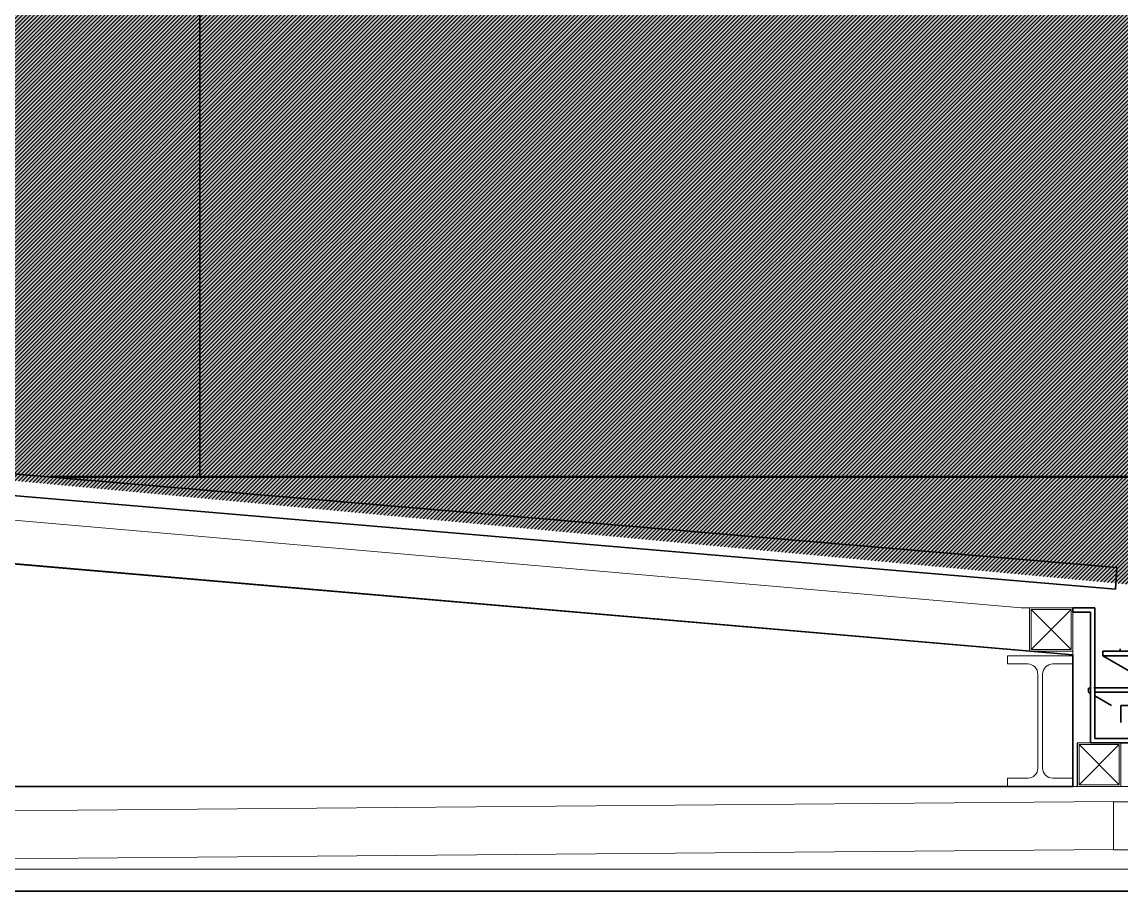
# Model space of a CAD drawing. Header units: millimetres. Extents: x -25371 to 2282244, y -90657 to 147824.
# Drawn here: x 1888645 to 1889905, y 2040 to 3049 of the extents above; entities that cross this region are included whole.
import ezdxf

# ---------------------------------------------------------------- set-up
doc = ezdxf.new("R2010")
doc.units = ezdxf.units.MM
doc.layers.add('000 - CONCRETE_COL_HATCH_', color=7, linetype='Continuous')
for name, color, linetype, lineweight in [('A-GLAZ-CURT', 7, 'Continuous', 35), ('P-PIPE', 7, 'Continuous', 35), ('WALL-E', 7, 'Continuous', 50)]:
    doc.layers.add(name, color=color, linetype=linetype, lineweight=lineweight)

# ---------------------------------------------------------------- blocks, each defined once
blk = doc.blocks.new('System Panel - DPA-AR_Facade_Solid Panel 150mm-5545826-VS01 - ELEVATION 4')
at = {"layer": 'A-GLAZ-CURT', "color": 7}
for p, q in [((3000, 107100), (3000, 108700)), ((3000, 108700), (3000, 107100)), ((4500, 107100), (3000, 107100)), ((3000, 107100), (4500, 107100))]:
    blk.add_line(p, q, dxfattribs=at)
blk = doc.blocks.new('System Panel - DPA-AR_Facade_Solid Panel 150mm-5545827-VS01 - ELEVATION 4')
at = {"layer": 'A-GLAZ-CURT', "color": 7}
for p, q in [((3000, 108700), (3000, 107100)), ((3000, 107100), (3000, 108700)), ((3000, 107100), (2828.1, 107100)), ((2828.1, 107100), (3000, 107100))]:
    blk.add_line(p, q, dxfattribs=at)
blk = doc.blocks.new('DPA_CP_Entrance Canopy Lower - Depth 4200-5687027-VS01 - ELEVATION 4')
at = {"layer": 'A-GLAZ-CURT', "color": 7}
for p, q in [((1801, 107187.3), (4051.1, 106996)), ((4051.1, 106996), (1801, 107187.3)), ((4049.7, 106971.1), (1801, 107162.3)), ((1801, 107162.3), (4049.7, 106971.1)), ((4001, 106896), (1801, 107085.5)), ((1801, 107085.5), (4001, 106896)), ((4001, 106896), (1801, 107084.7)), ((1801, 107084.7), (4001, 106896)), ((4051.1, 106996), (4049.7, 106971.1)), ((4049.7, 106971.1), (4051.1, 106996)), ((4001, 106945), (4001, 106950)), ((4001, 106950), (4026, 106950)), ((4026, 106950), (4001, 106950)), ((4001, 106950), (4001, 106945)), ((4026, 106950), (4026, 106800)), ((4026, 106800), (4026, 106950)), ((4021, 106945), (4001, 106945)), ((4001, 106945), (4021, 106945)), ((4021, 106795), (4021, 106945)), ((4021, 106945), (4021, 106795)), ((4001, 106745), (4001, 106896)), ((4001, 106896), (4001, 106745)), ((4001, 106745), (4001, 106896)), ((4001, 106896), (4001, 106745)), ((4026, 106800), (4261, 106800)), ((4261, 106800), (4026, 106800)), ((4266, 106795), (4021, 106795)), ((4021, 106795), (4266, 106795)), ((1801, 106745), (4001, 106745)), ((4001, 106745), (1801, 106745)), ((1801, 106745), (4001, 106745)), ((4001, 106745), (1801, 106745)), ((1801, 106625), (4346, 106625)), ((4346, 106625), (1801, 106625))]:
    blk.add_line(p, q, dxfattribs=at)
at = {"layer": 'A-GLAZ-CURT', "color": 7, "lineweight": 9}
for p, q in [((3941.5, 106950), (1800, 107136.4)), ((4001, 106896), (1801, 107085.5)), ((4001, 106950), (3941.5, 106950)), ((3951, 106900), (3951, 106950)), ((3951, 106950), (4001, 106950)), ((4001, 106950), (4001, 106900)), ((4001, 106950), (4001, 106745)), ((3953, 106902), (3953, 106948)), ((3953, 106902), (3999, 106948)), ((3999, 106902), (3953, 106948)), ((3953, 106948), (3999, 106948)), ((3999, 106948), (3999, 106902)), ((4001, 106900), (3951, 106900)), ((3999, 106902), (3953, 106902)), ((3926, 106895), (4001, 106895)), ((3926, 106885.5), (3926, 106895)), ((3949.1, 106885.5), (3926, 106885.5)), ((4001, 106885.5), (3977.8, 106885.5)), ((4001, 106895), (4001, 106885.5)), ((3960.7, 106766.1), (3960.7, 106873.9)), ((3966.2, 106873.9), (3966.2, 106766.1)), ((4006, 106745), (4006, 106795)), ((4006, 106795), (4056, 106795)), ((4008, 106747), (4008, 106793)), ((4008, 106747), (4054, 106793)), ((4054, 106747), (4008, 106793)), ((4008, 106793), (4054, 106793)), ((4054, 106793), (4054, 106747)), ((4056, 106795), (4056, 106745)), ((3926, 106754.5), (3949.1, 106754.5)), ((3926, 106745), (3926, 106754.5)), ((3977.8, 106754.5), (4001, 106754.5)), ((4001, 106754.5), (4001, 106745)), ((4054, 106747), (4008, 106747)), ((4321, 106745), (1801, 106745)), ((4001, 106745), (3926, 106745)), ((4056, 106745), (4006, 106745)), ((4047.5, 106727.6), (1956, 106710.2)), ((4047.5, 106672.6), (4047.5, 106727.6)), ((4047.5, 106727.5), (4102.5, 106727.5)), ((4047.5, 106672.6), (1897.2, 106654.9)), ((4102.5, 106672.5), (4047.5, 106672.5)), ((1937, 106650), (4296, 106650))]:
    blk.add_line(p, q, dxfattribs=at)
for centre, start, end in [((3949.1, 106873.9), 0, 90), ((3977.8, 106873.9), 90, 180), ((3949.1, 106766.1), 270, 0), ((3977.8, 106766.1), 180, 270)]:
    blk.add_arc(centre, 11.6, start, end, dxfattribs=at)
blk = doc.blocks.new('DPA_CP_Entrance Canopy Lower - Depth 4200-V69-VS01 - ELEVATION 4')
at = {"layer": 'A-GLAZ-CURT', "color": 7}
for p, q in [((1801, 107187.3), (4051.1, 106996)), ((4051.1, 106996), (1801, 107187.3)), ((4049.7, 106971.1), (1801, 107162.3)), ((1801, 107162.3), (4049.7, 106971.1)), ((4001, 106896), (1801, 107085.5)), ((1801, 107085.5), (4001, 106896)), ((4051.1, 106996), (4049.7, 106971.1)), ((4049.7, 106971.1), (4051.1, 106996)), ((4001, 106945), (4001, 106950)), ((4001, 106950), (4026, 106950)), ((4026, 106950), (4001, 106950)), ((4001, 106950), (4001, 106945)), ((4026, 106950), (4026, 106800)), ((4026, 106800), (4026, 106950)), ((4021, 106945), (4001, 106945)), ((4001, 106945), (4021, 106945)), ((4021, 106795), (4021, 106945)), ((4021, 106945), (4021, 106795)), ((4001, 106745), (4001, 106896)), ((4001, 106896), (4001, 106745)), ((4001, 106745), (4001, 106896)), ((4001, 106896), (4001, 106745)), ((4026, 106800), (4261, 106800)), ((4261, 106800), (4026, 106800)), ((4266, 106795), (4021, 106795)), ((4021, 106795), (4266, 106795)), ((1801, 106745), (4001, 106745)), ((4001, 106745), (1801, 106745)), ((1801, 106745), (4001, 106745)), ((4001, 106745), (1801, 106745)), ((1801, 106625), (4346, 106625)), ((4346, 106625), (1801, 106625))]:
    blk.add_line(p, q, dxfattribs=at)
at = {"layer": 'A-GLAZ-CURT', "color": 7, "lineweight": 9}
for p, q in [((3941.5, 106950), (1800, 107136.4)), ((4001, 106896), (1801, 107085.5)), ((4001, 106950), (3941.5, 106950)), ((3951, 106900.3), (3951, 106950)), ((3951, 106950), (4001, 106950)), ((4001, 106950), (4001, 106900)), ((4001, 106950), (4001, 106745)), ((3953, 106902), (3953, 106948)), ((3953, 106902), (3999, 106948)), ((3999, 106902), (3953, 106948)), ((3953, 106948), (3999, 106948)), ((3999, 106948), (3999, 106902)), ((3999, 106902), (3953, 106902)), ((4001, 106900), (3954.8, 106900)), ((4001, 106895), (4001, 106885.5)), ((4006, 106745), (4006, 106795)), ((4006, 106795), (4056, 106795)), ((4008, 106747), (4008, 106793)), ((4008, 106747), (4054, 106793)), ((4054, 106747), (4008, 106793)), ((4008, 106793), (4054, 106793)), ((4054, 106793), (4054, 106747)), ((4056, 106795), (4056, 106745)), ((4001, 106754.5), (4001, 106745)), ((4054, 106747), (4008, 106747)), ((4321, 106745), (1801, 106745)), ((4001, 106745), (3926, 106745)), ((4056, 106745), (4006, 106745)), ((4047.5, 106727.6), (1956, 106710.2)), ((4047.5, 106672.6), (4047.5, 106727.6)), ((4047.5, 106727.5), (4102.5, 106727.5)), ((4047.5, 106672.6), (1897.2, 106654.9)), ((4102.5, 106672.5), (4047.5, 106672.5)), ((1937, 106650), (4296, 106650))]:
    blk.add_line(p, q, dxfattribs=at)
blk = doc.blocks.new('DPA_CP_Entrance Canopy Lower - Depth 4200-V70-VS01 - ELEVATION 4')
at = {"layer": 'A-GLAZ-CURT', "color": 7}
for p, q in [((1801, 107187.3), (4051.1, 106996)), ((4051.1, 106996), (1801, 107187.3)), ((4049.7, 106971.1), (1801, 107162.3)), ((1801, 107162.3), (4049.7, 106971.1)), ((4001, 106896), (1801, 107085.5)), ((1801, 107085.5), (4001, 106896)), ((4051.1, 106996), (4049.7, 106971.1)), ((4049.7, 106971.1), (4051.1, 106996)), ((4001, 106945), (4001, 106950)), ((4001, 106950), (4026, 106950)), ((4026, 106950), (4001, 106950)), ((4001, 106950), (4001, 106945)), ((4026, 106950), (4026, 106800)), ((4026, 106800), (4026, 106950)), ((4021, 106945), (4001, 106945)), ((4001, 106945), (4021, 106945)), ((4021, 106795), (4021, 106945)), ((4021, 106945), (4021, 106795)), ((4001, 106745), (4001, 106896)), ((4001, 106896), (4001, 106745)), ((4001, 106745), (4001, 106896)), ((4001, 106896), (4001, 106745)), ((4026, 106800), (4261, 106800)), ((4261, 106800), (4026, 106800)), ((4266, 106795), (4021, 106795)), ((4021, 106795), (4266, 106795)), ((1801, 106745), (4001, 106745)), ((4001, 106745), (1801, 106745)), ((1801, 106745), (4001, 106745)), ((4001, 106745), (1801, 106745)), ((1801, 106625), (4346, 106625)), ((4346, 106625), (1801, 106625))]:
    blk.add_line(p, q, dxfattribs=at)
at = {"layer": 'A-GLAZ-CURT', "color": 7, "lineweight": 9}
for p, q in [((3941.5, 106950), (1800, 107136.4)), ((4001, 106896), (1801, 107085.5)), ((4001, 106950), (3941.5, 106950)), ((3951, 106900.3), (3951, 106950)), ((3951, 106950), (4001, 106950)), ((4001, 106950), (4001, 106900)), ((4001, 106950), (4001, 106745)), ((3953, 106902), (3953, 106948)), ((3953, 106902), (3999, 106948)), ((3999, 106902), (3953, 106948)), ((3953, 106948), (3999, 106948)), ((3999, 106948), (3999, 106902)), ((3999, 106902), (3953, 106902)), ((4001, 106900), (3954.8, 106900)), ((4001, 106895), (4001, 106885.5)), ((4006, 106745), (4006, 106795)), ((4006, 106795), (4056, 106795)), ((4008, 106747), (4008, 106793)), ((4008, 106747), (4054, 106793)), ((4054, 106747), (4008, 106793)), ((4008, 106793), (4054, 106793)), ((4054, 106793), (4054, 106747)), ((4056, 106795), (4056, 106745)), ((4001, 106754.5), (4001, 106745)), ((4054, 106747), (4008, 106747)), ((4321, 106745), (1801, 106745)), ((4001, 106745), (3926, 106745)), ((4056, 106745), (4006, 106745)), ((4047.5, 106727.6), (1956, 106710.2)), ((4047.5, 106672.6), (4047.5, 106727.6)), ((4047.5, 106727.5), (4102.5, 106727.5)), ((4047.5, 106672.6), (1897.2, 106654.9)), ((4102.5, 106672.5), (4047.5, 106672.5)), ((1937, 106650), (4296, 106650))]:
    blk.add_line(p, q, dxfattribs=at)
blk = doc.blocks.new('DPA_CP_Entrance Canopy Lower - Depth 4200-V71-VS01 - ELEVATION 4')
at = {"layer": 'A-GLAZ-CURT', "color": 7}
for p, q in [((1801, 107187.3), (4051.1, 106996)), ((4051.1, 106996), (1801, 107187.3)), ((4049.7, 106971.1), (1801, 107162.3)), ((1801, 107162.3), (4049.7, 106971.1)), ((4001, 106896), (1801, 107085.5)), ((1801, 107085.5), (4001, 106896)), ((4051.1, 106996), (4049.7, 106971.1)), ((4049.7, 106971.1), (4051.1, 106996)), ((4001, 106945), (4001, 106950)), ((4001, 106950), (4026, 106950)), ((4026, 106950), (4001, 106950)), ((4001, 106950), (4001, 106945)), ((4026, 106950), (4026, 106800)), ((4026, 106800), (4026, 106950)), ((4021, 106945), (4001, 106945)), ((4001, 106945), (4021, 106945)), ((4021, 106795), (4021, 106945)), ((4021, 106945), (4021, 106795)), ((4001, 106745), (4001, 106896)), ((4001, 106896), (4001, 106745)), ((4001, 106745), (4001, 106896)), ((4001, 106896), (4001, 106745)), ((4026, 106800), (4261, 106800)), ((4261, 106800), (4026, 106800)), ((4266, 106795), (4021, 106795)), ((4021, 106795), (4266, 106795)), ((1801, 106745), (4001, 106745)), ((4001, 106745), (1801, 106745)), ((1801, 106745), (4001, 106745)), ((4001, 106745), (1801, 106745)), ((1801, 106625), (4346, 106625)), ((4346, 106625), (1801, 106625))]:
    blk.add_line(p, q, dxfattribs=at)
at = {"layer": 'A-GLAZ-CURT', "color": 7, "lineweight": 9}
for p, q in [((3941.5, 106950), (1800, 107136.4)), ((4001, 106896), (1801, 107085.5)), ((4001, 106950), (3941.5, 106950)), ((3951, 106900.3), (3951, 106950)), ((3951, 106950), (4001, 106950)), ((4001, 106950), (4001, 106900)), ((4001, 106950), (4001, 106745)), ((3953, 106902), (3953, 106948)), ((3953, 106902), (3999, 106948)), ((3999, 106902), (3953, 106948)), ((3953, 106948), (3999, 106948)), ((3999, 106948), (3999, 106902)), ((3999, 106902), (3953, 106902)), ((4001, 106900), (3954.8, 106900)), ((4001, 106895), (4001, 106885.5)), ((4006, 106745), (4006, 106795)), ((4006, 106795), (4056, 106795)), ((4008, 106747), (4008, 106793)), ((4008, 106747), (4054, 106793)), ((4054, 106747), (4008, 106793)), ((4008, 106793), (4054, 106793)), ((4054, 106793), (4054, 106747)), ((4056, 106795), (4056, 106745)), ((4001, 106754.5), (4001, 106745)), ((4054, 106747), (4008, 106747)), ((4321, 106745), (1801, 106745)), ((4001, 106745), (3926, 106745)), ((4056, 106745), (4006, 106745)), ((4047.5, 106727.6), (1956, 106710.2)), ((4047.5, 106672.6), (4047.5, 106727.6)), ((4047.5, 106727.5), (4102.5, 106727.5)), ((4047.5, 106672.6), (1897.2, 106654.9)), ((4102.5, 106672.5), (4047.5, 106672.5)), ((1937, 106650), (4296, 106650))]:
    blk.add_line(p, q, dxfattribs=at)
blk = doc.blocks.new('DPA_CP_Entrance Canopy Lower - Depth 4200-V72-VS01 - ELEVATION 4')
at = {"layer": 'A-GLAZ-CURT', "color": 7}
for p, q in [((1801, 107187.3), (4051.1, 106996)), ((4051.1, 106996), (1801, 107187.3)), ((4049.7, 106971.1), (1801, 107162.3)), ((1801, 107162.3), (4049.7, 106971.1)), ((4001, 106896), (1801, 107085.5)), ((1801, 107085.5), (4001, 106896)), ((4051.1, 106996), (4049.7, 106971.1)), ((4049.7, 106971.1), (4051.1, 106996)), ((4001, 106945), (4001, 106950)), ((4001, 106950), (4026, 106950)), ((4026, 106950), (4001, 106950)), ((4001, 106950), (4001, 106945)), ((4026, 106950), (4026, 106800)), ((4026, 106800), (4026, 106950)), ((4021, 106945), (4001, 106945)), ((4001, 106945), (4021, 106945)), ((4021, 106795), (4021, 106945)), ((4021, 106945), (4021, 106795)), ((4001, 106745), (4001, 106896)), ((4001, 106896), (4001, 106745)), ((4001, 106745), (4001, 106896)), ((4001, 106896), (4001, 106745)), ((4026, 106800), (4261, 106800)), ((4261, 106800), (4026, 106800)), ((4266, 106795), (4021, 106795)), ((4021, 106795), (4266, 106795)), ((1801, 106745), (4001, 106745)), ((4001, 106745), (1801, 106745)), ((1801, 106745), (4001, 106745)), ((4001, 106745), (1801, 106745)), ((1801, 106625), (4346, 106625)), ((4346, 106625), (1801, 106625))]:
    blk.add_line(p, q, dxfattribs=at)
at = {"layer": 'A-GLAZ-CURT', "color": 7, "lineweight": 9}
for p, q in [((3941.5, 106950), (1800, 107136.4)), ((4001, 106896), (1801, 107085.5)), ((4001, 106950), (3941.5, 106950)), ((3951, 106900.3), (3951, 106950)), ((3951, 106950), (4001, 106950)), ((4001, 106950), (4001, 106900)), ((4001, 106950), (4001, 106745)), ((3953, 106902), (3953, 106948)), ((3953, 106902), (3999, 106948)), ((3999, 106902), (3953, 106948)), ((3953, 106948), (3999, 106948)), ((3999, 106948), (3999, 106902)), ((3999, 106902), (3953, 106902)), ((4001, 106900), (3954.8, 106900)), ((4001, 106895), (4001, 106885.5)), ((4006, 106745), (4006, 106795)), ((4006, 106795), (4056, 106795)), ((4008, 106747), (4008, 106793)), ((4008, 106747), (4054, 106793)), ((4054, 106747), (4008, 106793)), ((4008, 106793), (4054, 106793)), ((4054, 106793), (4054, 106747)), ((4056, 106795), (4056, 106745)), ((4001, 106754.5), (4001, 106745)), ((4054, 106747), (4008, 106747)), ((4321, 106745), (1801, 106745)), ((4001, 106745), (3926, 106745)), ((4056, 106745), (4006, 106745)), ((4047.5, 106727.6), (1956, 106710.2)), ((4047.5, 106672.6), (4047.5, 106727.6)), ((4047.5, 106727.5), (4102.5, 106727.5)), ((4047.5, 106672.6), (1897.2, 106654.9)), ((4102.5, 106672.5), (4047.5, 106672.5)), ((1937, 106650), (4296, 106650))]:
    blk.add_line(p, q, dxfattribs=at)
blk = doc.blocks.new('DPA_CP_Entrance Canopy Lower - Depth 4200-V73-VS01 - ELEVATION 4')
at = {"layer": 'A-GLAZ-CURT', "color": 7}
for p, q in [((1801, 107187.3), (4051.1, 106996)), ((4051.1, 106996), (1801, 107187.3)), ((4049.7, 106971.1), (1801, 107162.3)), ((1801, 107162.3), (4049.7, 106971.1)), ((4001, 106896), (1801, 107085.5)), ((1801, 107085.5), (4001, 106896)), ((4051.1, 106996), (4049.7, 106971.1)), ((4049.7, 106971.1), (4051.1, 106996)), ((4001, 106945), (4001, 106950)), ((4001, 106950), (4026, 106950)), ((4026, 106950), (4001, 106950)), ((4001, 106950), (4001, 106945)), ((4026, 106950), (4026, 106858.1)), ((4026, 106800), (4026, 106950)), ((4021, 106945), (4001, 106945)), ((4001, 106945), (4021, 106945)), ((4021, 106858.1), (4021, 106945)), ((4021, 106945), (4021, 106795)), ((4001, 106745), (4001, 106896)), ((4001, 106896), (4001, 106745)), ((4001, 106745), (4001, 106896)), ((4001, 106896), (4001, 106745)), ((4021, 106795), (4021, 106851.9)), ((4026, 106849.1), (4026, 106800)), ((4026, 106800), (4089.6, 106800)), ((4261, 106800), (4026, 106800)), ((4089.6, 106795), (4021, 106795)), ((4021, 106795), (4266, 106795)), ((1801, 106745), (4001, 106745)), ((4001, 106745), (1801, 106745)), ((1801, 106745), (4001, 106745)), ((4001, 106745), (1801, 106745)), ((1801, 106625), (4346, 106625)), ((4346, 106625), (1801, 106625))]:
    blk.add_line(p, q, dxfattribs=at)
at = {"layer": 'A-GLAZ-CURT', "color": 7, "lineweight": 9}
for p, q in [((3941.5, 106950), (1800, 107136.4)), ((4001, 106896), (1801, 107085.5)), ((4001, 106950), (3941.5, 106950)), ((3951, 106900.3), (3951, 106950)), ((3951, 106950), (4001, 106950)), ((4001, 106950), (4001, 106900)), ((4001, 106950), (4001, 106745)), ((3953, 106902), (3953, 106948)), ((3953, 106902), (3999, 106948)), ((3999, 106902), (3953, 106948)), ((3953, 106948), (3999, 106948)), ((3999, 106948), (3999, 106902)), ((3999, 106902), (3953, 106902)), ((4001, 106900), (3954.8, 106900)), ((4001, 106895), (4001, 106885.5)), ((4005.9, 106745), (4005.9, 106795)), ((4005.9, 106795), (4055.9, 106795)), ((4007.9, 106747), (4007.9, 106793)), ((4007.9, 106747), (4053.9, 106793)), ((4053.9, 106747), (4007.9, 106793)), ((4007.9, 106793), (4053.9, 106793)), ((4053.9, 106793), (4053.9, 106747)), ((4055.9, 106795), (4055.9, 106745)), ((4001, 106754.5), (4001, 106745)), ((4053.9, 106747), (4007.9, 106747)), ((4321, 106745), (1801, 106745)), ((4001, 106745), (3926, 106745)), ((4055.9, 106745), (4005.9, 106745)), ((4047.5, 106727.6), (1956, 106710.2)), ((4047.5, 106672.6), (4047.5, 106727.6)), ((4047.5, 106727.5), (4102.5, 106727.5)), ((4047.5, 106672.6), (1897.2, 106654.9)), ((4102.5, 106672.5), (4047.5, 106672.5)), ((1937, 106650), (4296, 106650))]:
    blk.add_line(p, q, dxfattribs=at)
blk = doc.blocks.new('ø100 RD_ - ø100 RD_-4180713-VS01 - ELEVATION 4')
at = {"layer": 'P-PIPE', "color": 7}
for p, q in [((4035.1, 106900), (4035.1, 106895)), ((4235.2, 106900), (4035.1, 106900)), ((4035.1, 106900), (4076.6, 106900)), ((4232.6, 106900), (4039.1, 106900)), ((4040.2, 106900), (4079.3, 106900)), ((4055.2, 106903), (4055.2, 106900)), ((4089.8, 106900), (4055.2, 106900)), ((4055.6, 106900), (4222, 106900)), ((4035.1, 106895), (4067.8, 106876.1)), ((4064.6, 106895), (4035.1, 106895)), ((4035.1, 106895), (4076.6, 106895)), ((4076.6, 106895), (4035.1, 106895)), ((4035.1, 106895), (4235.2, 106895)), ((4018.9, 106858.1), (4018.9, 106853)), ((4018.9, 106853), (4021, 106851.8)), ((4020.1, 106858.1), (4020.6, 106858.1)), ((4020.7, 106853), (4020.5, 106853)), ((4024.9, 106858.1), (4245.8, 106858.1)), ((4066.1, 106853), (4025.8, 106853)), ((4025.8, 106853), (4245.8, 106853)), ((4026, 106849), (4045, 106837.9)), ((4066.1, 106858.1), (4026.4, 106858.1)), ((4055.7, 106837.9), (4055.7, 106821.8)), ((4090.2, 106837.9), (4055.7, 106837.9))]:
    blk.add_line(p, q, dxfattribs=at)
at = {"layer": 'P-PIPE', "color": 7, "flags": 128}
blk.add_lwpolyline([(4056.1, 106818.5), (4056, 106819.1), (4055.9, 106819.7), (4055.8, 106820.4), (4055.7, 106821), (4055.7, 106821.7), (4055.7, 106821.8)], dxfattribs=at)
blk = doc.blocks.new('C-1-VS01_REV00_20260616-140725_ELEVATION_4_EX')
at = {"layer": '000 - CONCRETE_COL_HATCH_'}
h = blk.add_hatch(dxfattribs=at)
h.set_pattern_fill('AR-CONC', scale=0.05, angle=-2e-15)
h.paths.add_polyline_path([(16572.8, 106950), (14053.6, 107184.7), (14054.3, 106600), (16572.8, 106600)])
h.paths.add_polyline_path([(15271.8, 105750), (15271.8, 103600), (16721.8, 103600), (16721.8, 108700), (14053.6, 108700), (14053.6, 107184.7), (14053.6, 103600), (14171.8, 103600), (14171.8, 105750)])
h = blk.add_hatch(dxfattribs=at)
h.set_pattern_fill('ANSI31', angle=-2e-15)
h.paths.add_polyline_path([(16572.8, 106950), (14053.6, 107184.7), (14054.3, 106600), (16572.8, 106600)])
h.paths.add_polyline_path([(15271.8, 105750), (15271.8, 103600), (16721.8, 103600), (16721.8, 108700), (14053.6, 108700), (14053.6, 107184.7), (14053.6, 103600), (14171.8, 103600), (14171.8, 105750)])
at = {"layer": 'WALL-E', "color": 7}
blk.add_line((15049.9, 107100), (16371.8, 107100), dxfattribs=at)
at = {"layer": 'A-GLAZ-CURT', "color": 7}
for name in ['DPA_CP_Entrance Canopy Lower - Depth 4200-5687027-VS01 - ELEVATION 4', 'DPA_CP_Entrance Canopy Lower - Depth 4200-V69-VS01 - ELEVATION 4', 'DPA_CP_Entrance Canopy Lower - Depth 4200-V70-VS01 - ELEVATION 4', 'DPA_CP_Entrance Canopy Lower - Depth 4200-V71-VS01 - ELEVATION 4', 'DPA_CP_Entrance Canopy Lower - Depth 4200-V72-VS01 - ELEVATION 4', 'DPA_CP_Entrance Canopy Lower - Depth 4200-V73-VS01 - ELEVATION 4', 'System Panel - DPA-AR_Facade_Solid Panel 150mm-5545827-VS01 - ELEVATION 4', 'System Panel - DPA-AR_Facade_Solid Panel 150mm-5545826-VS01 - ELEVATION 4']:
    blk.add_blockref(name, (12221.8, 0), dxfattribs=at)
at = {"layer": 'P-PIPE', "color": 7}
blk.add_blockref('ø100 RD_ - ø100 RD_-4180713-VS01 - ELEVATION 4', (12221.8, 0), dxfattribs=at)

msp = doc.modelspace()

# ---------------------------------------------------------------- block references
at = {"color": 7}
msp.add_blockref('C-1-VS01_REV00_20260616-140725_ELEVATION_4_EX', (1873627.43, -104572.744), dxfattribs=at)

doc.saveas('drawing.dxf')
